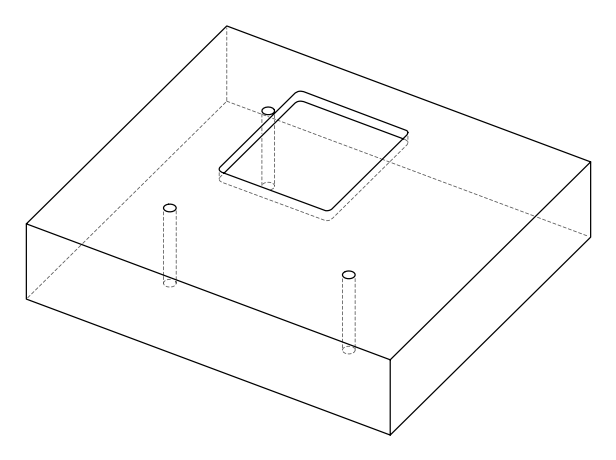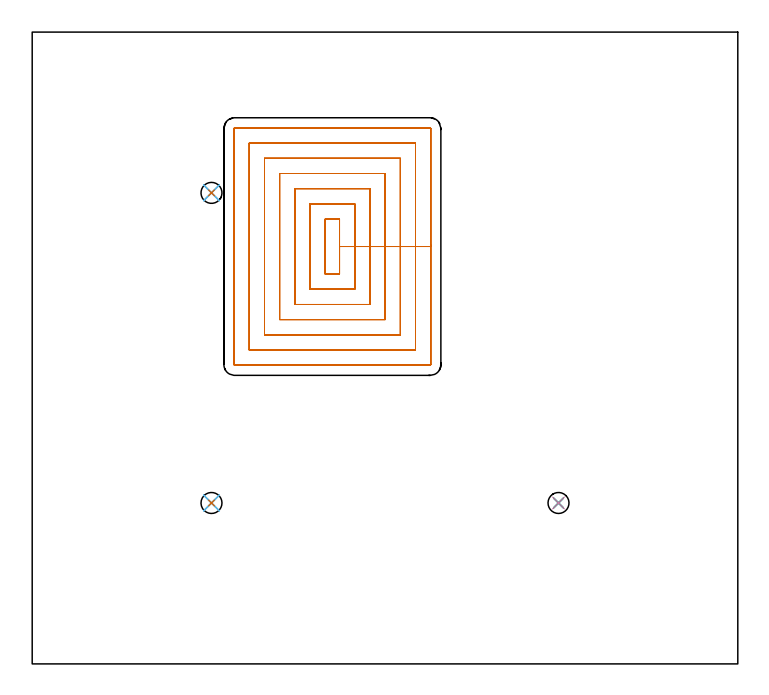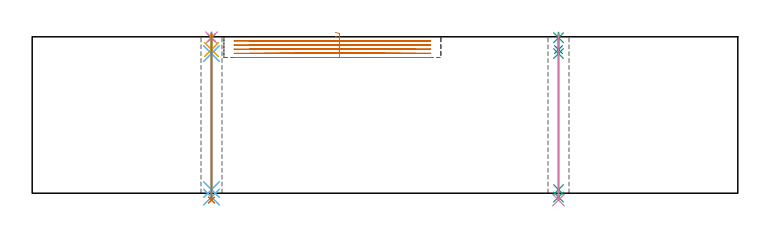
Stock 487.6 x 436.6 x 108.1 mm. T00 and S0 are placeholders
(PLAN: 13 operations, 10 tool changes, 28.6 min)
(1 MILL_RECTANGULAR_POCKET | POCKET_RECTANGULAR_STRAIGHT | UGT0201_103 | Follow Part, ap 3.5, ae 75% | 25.46 min | 380943 mm3)
(2 SPOT_DRILL | STEP1HOLE | NXT0321_9005460120000 | 0.03 min | 13 mm3)
(3 SPOT_DRILL_1 | STEP1HOLE_1 | NXT0321_9005460120000 | 0.03 min | 5 mm3)
(4 SPOT_DRILL_2 | STEP1HOLE_2 | NXT0321_9005460120000 | 0.03 min | 20 mm3)
(5 DRILL_BLIND_HOLE_INTO_CENTER | STEP1HOLE | NXT0301_030 | 0.05 min | 216 mm3)
(6 GUN_DRILL_THROUGH_HOLE | STEP1HOLE | UGT0307_001 | 0.51 min | 1925 mm3)
(7 SPADE_DRILL_TO_ENLARGE_THROUGH_HOLE | STEP1HOLE | UGT0306_005 | 0.46 min | 15650 mm3)
(8 DRILL_BLIND_HOLE_INTO_CENTER_1 | STEP1HOLE_1 | NXT0301_030 | 0.05 min | 224 mm3)
(9 GUN_DRILL_THROUGH_HOLE_1 | STEP1HOLE_1 | UGT0307_001 | 0.51 min | 1914 mm3)
(10 SPADE_DRILL_TO_ENLARGE_THROUGH_HOLE_1 | STEP1HOLE_1 | UGT0306_005 | 0.46 min | 15668 mm3)
(11 DRILL_BLIND_HOLE_INTO_CENTER_2 | STEP1HOLE_2 | NXT0301_030 | 0.05 min | 208 mm3)
(12 GUN_DRILL_THROUGH_HOLE_2 | STEP1HOLE_2 | UGT0307_001 | 0.51 min | 1915 mm3)
(13 SPADE_DRILL_TO_ENLARGE_THROUGH_HOLE_2 | STEP1HOLE_2 | UGT0306_005 | 0.46 min | 15643 mm3)
(TOOL UGT0201_103 | End Mill 14 mm | D14 FL19 Z2)
(TOOL NXT0321_9005460120000 | NC Spot Drill, 142deg, 12mm, Carbide, Uncoated | D12 PA142 FL30 Z2)
(TOOL NXT0301_030 | Carbide Drill 5.9mm [860.1-0590-018A1-MM 2214] | D5.9 PA140 FL28 Z2)
(TOOL UGT0307_001 | Gun Drill 5 mm | D5 PA130 FL24 Z1)
(TOOL UGT0306_005 | Spade Drill 14.5mm | D14.5 PA132 FL10 Z2)
(OP 1 MILL_RECTANGULAR_POCKET)
G17 G21 G94 G90
T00 M6
G54
G17 G0 G90 X209.53 Y269.4 S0 M3
G43 Z118.1 H0
Z111.1
G94 G1 X212.4 Z110.331 F250.
Y288.4 Z105.24
Y307.4 F500.
X202.5
Y269.4
X212.4
Y288.4
X222.9
Y317.9
X192.
Y258.9
X222.9
Y288.4
X233.4
Y328.4
X181.5
Y248.4
X233.4
Y288.4
X243.9
Y338.9
X171.
Y237.9
X243.9
Y288.4
X254.4
Y349.4
X160.5
Y227.4
X254.4
Y288.4
X264.9
Y359.9
X150.
Y216.9
X264.9
Y288.4
X275.4
Y370.
G3 X275. Y370.4 R0.4
G1 X139.9
G3 X139.5 Y370. R0.4
G1 Y206.8
G3 X139.9 Y206.4 R0.4
G1 X275.
G3 X275.4 Y206.8 R0.4
G1 Y288.4
Y289.4
G0 X209.53 Y269.4 Z108.24
G1 X212.4 Z107.471 F250.
Y288.4 Z102.38
Y307.4 F500.
X202.5
Y269.4
X212.4
Y288.4
X222.9
Y317.9
X192.
Y258.9
X222.9
Y288.4
X233.4
Y328.4
X181.5
Y248.4
X233.4
Y288.4
X243.9
Y338.9
X171.
Y237.9
X243.9
Y288.4
X254.4
Y349.4
X160.5
Y227.4
X254.4
Y288.4
X264.9
Y359.9
X150.
Y216.9
X264.9
Y288.4
X275.4
Y370.
G3 X275. Y370.4 R0.4
G1 X139.9
G3 X139.5 Y370. R0.4
G1 Y206.8
G3 X139.9 Y206.4 R0.4
G1 X275.
G3 X275.4 Y206.8 R0.4
G1 Y288.4
Y289.4
G0 X209.53 Y269.4 Z105.38
G1 X212.4 Z104.611 F250.
Y288.4 Z99.52
Y307.4 F500.
X202.5
Y269.4
X212.4
Y288.4
X222.9
Y317.9
X192.
Y258.9
X222.9
Y288.4
X233.4
Y328.4
X181.5
Y248.4
X233.4
Y288.4
X243.9
Y338.9
X171.
Y237.9
X243.9
Y288.4
X254.4
Y349.4
X160.5
Y227.4
X254.4
Y288.4
X264.9
Y359.9
X150.
Y216.9
X264.9
Y288.4
X275.4
Y370.
G3 X275. Y370.4 R0.4
G1 X139.9
G3 X139.5 Y370. R0.4
G1 Y206.8
G3 X139.9 Y206.4 R0.4
G1 X275.
G3 X275.4 Y206.8 R0.4
G1 Y288.4
Y289.4
G0 X209.53 Y269.4 Z102.52
G1 X212.4 Z101.751 F250.
Y288.4 Z96.66
Y307.4 F500.
X202.5
Y269.4
X212.4
Y288.4
X222.9
Y317.9
X192.
Y258.9
X222.9
Y288.4
X233.4
Y328.4
X181.5
Y248.4
X233.4
Y288.4
X243.9
Y338.9
X171.
Y237.9
X243.9
Y288.4
X254.4
Y349.4
X160.5
Y227.4
X254.4
Y288.4
X264.9
Y359.9
X150.
Y216.9
X264.9
Y288.4
X275.4
Y370.
G3 X275. Y370.4 R0.4
G1 X139.9
G3 X139.5 Y370. R0.4
G1 Y206.8
G3 X139.9 Y206.4 R0.4
G1 X275.
G3 X275.4 Y206.8 R0.4
G1 Y288.4
Y289.4
G0 X209.53 Y269.4 Z99.66
G1 X212.4 Z98.891 F250.
Y288.4 Z93.8
Y307.4 F500.
X202.5
Y269.4
X212.4
Y288.4
X222.9
Y317.9
X192.
Y258.9
X222.9
Y288.4
X233.4
Y328.4
X181.5
Y248.4
X233.4
Y288.4
X243.9
Y338.9
X171.
Y237.9
X243.9
Y288.4
X254.4
Y349.4
X160.5
Y227.4
X254.4
Y288.4
X264.9
Y359.9
X150.
Y216.9
X264.9
Y288.4
X275.4
Y370.
G3 X275. Y370.4 R0.4
G1 X139.9
G3 X139.5 Y370. R0.4
G1 Y206.8
G3 X139.9 Y206.4 R0.4
G1 X275.
G3 X275.4 Y206.8 R0.4
G1 Y288.4
Y289.4
G0 Z118.1
M5
M2
(OP 2 SPOT_DRILL)
G17 G21 G94 G90
T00 M6
G54
G17 G0 G90 X123.9 Y111.2 S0 M3
G43 Z118.1 H0
G94 G81 G98 Z107.467 F250. R111.1
G80
M5
M2
(OP 3 SPOT_DRILL_1)
G17 G21 G94 G90
T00 M6
G54
G17 G0 G90 X363.7 Y111.2 S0 M3
G43 Z118.1 H0
G94 G81 G98 Z107.467 F250. R111.1
G80
M5
M2
(OP 4 SPOT_DRILL_2)
G17 G21 G94 G90
T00 M6
G54
G17 G0 G90 X123.9 Y325.5 S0 M3
G43 Z118.1 H0
G94 G81 G98 Z107.467 F250. R111.1
G80
M5
M2
(OP 5 DRILL_BLIND_HOLE_INTO_CENTER)
G17 G21 G94 G90
T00 M6
G54
G17 G0 G90 X123.9 Y111.2 S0 M3
G43 Z118.1 H1
G94 G81 G98 Z99.25 F250. R110.1
G80
M5
M2
(OP 6 GUN_DRILL_THROUGH_HOLE)
G17 G21 G94 G90
T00 M6
G54
G17 G0 G90 X123.9 Y111.2 M8
G43 Z118.1 H0
Z107.877
S716 M3
G94 G1 Z96.494 F125. M26
G4 X.084
Z2.5 F250.
G4 X.084
Z-2.666 F125.
G4 X.084
M5
M9
G0 Z107.877
Z118.1
M2
(OP 7 SPADE_DRILL_TO_ENLARGE_THROUGH_HOLE)
G17 G21 G94 G90
T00 M6
G54
G17 G0 G90 X123.9 Y111.2 S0 M3
G43 Z118.1 H0
G94 G73 G98 Z-4.728 F250. Q14.103 R110.1
G80
M5
M2
(OP 8 DRILL_BLIND_HOLE_INTO_CENTER_1)
G17 G21 G94 G90
T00 M6
G54
G17 G0 G90 X363.7 Y111.2 S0 M3
G43 Z118.1 H1
G94 G81 G98 Z99.25 F250. R110.1
G80
M5
M2
(OP 9 GUN_DRILL_THROUGH_HOLE_1)
G17 G21 G94 G90
T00 M6
G54
G17 G0 G90 X363.7 Y111.2 M8
G43 Z118.1 H0
Z107.877
S716 M3
G94 G1 Z96.494 F125. M26
G4 X.084
Z2.5 F250.
G4 X.084
Z-2.666 F125.
G4 X.084
M5
M9
G0 Z107.877
Z118.1
M2
(OP 10 SPADE_DRILL_TO_ENLARGE_THROUGH_HOLE_1)
G17 G21 G94 G90
T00 M6
G54
G17 G0 G90 X363.7 Y111.2 S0 M3
G43 Z118.1 H0
G94 G73 G98 Z-4.728 F250. Q14.103 R110.1
G80
M5
M2
(OP 11 DRILL_BLIND_HOLE_INTO_CENTER_2)
G17 G21 G94 G90
T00 M6
G54
G17 G0 G90 X123.9 Y325.5 S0 M3
G43 Z118.1 H1
G94 G81 G98 Z99.25 F250. R110.1
G80
M5
M2
(OP 12 GUN_DRILL_THROUGH_HOLE_2)
G17 G21 G94 G90
T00 M6
G54
G17 G0 G90 X123.9 Y325.5 M8
G43 Z118.1 H0
Z107.877
S716 M3
G94 G1 Z96.494 F125. M26
G4 X.084
Z2.5 F250.
G4 X.084
Z-2.666 F125.
G4 X.084
M5
M9
G0 Z107.877
Z118.1
M2
(OP 13 SPADE_DRILL_TO_ENLARGE_THROUGH_HOLE_2)
G17 G21 G94 G90
T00 M6
G54
G17 G0 G90 X123.9 Y325.5 S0 M3
G43 Z118.1 H0
G94 G73 G98 Z-4.728 F250. Q14.103 R110.1
G80
M5
M2
